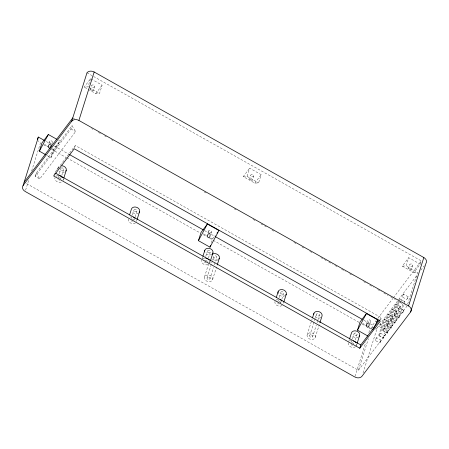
<?xml version="1.0" encoding="UTF-8"?>
<svg xmlns="http://www.w3.org/2000/svg" width="449" height="449" viewBox="0 0 449 449"><rect width="100%" height="100%" fill="white"/><g stroke="black" fill="none" stroke-linecap="round" stroke-linejoin="round"><path stroke-width="0.34" stroke-dasharray="2.25 1.68" d="M25.593 190.146L28.938 179.527M31.66 170.906L40.449 143.035A5.377 4.131 17.5 0 1 38.159 140.756M35.145 176.378L36.178 173.095L72.031 125.686L75.617 131.568L39.765 178.977L35.145 176.378L70.998 128.97L72.031 125.686M48.879 143.371L49.463 141.508M51.989 143.731L52.393 142.445M47.28 155.601L50.928 157.655L53.515 149.444L59.897 141.008L58.679 140.324M53.897 175.323L54.722 172.697L75.303 145.487L381.397 317.752L380.774 319.722M57.466 169.773L58.089 167.797M58 177.17L58.83 174.543M59.038 173.886L60.694 168.633M90.58 78.665L87.993 86.876L84.199 87.1L90.58 78.665L102.131 85.164L99.543 93.375L95.749 93.6L84.199 87.1M60.722 178.764L61.547 176.137M61.754 175.48L63.618 169.57M94.627 86.601A1.538 1.179 17.5 0 1 92.118 86.87A1.538 1.179 17.5 0 1 92.747 84.923A1.538 1.179 17.5 0 1 94.627 86.601L93.257 90.951L92.797 90.894L90.485 89.525L91.703 85.664M63.528 178.938L63.118 180.251A4.271 3.278 17.5 0 0 63.236 179.398M74.472 148.114L75.303 145.487M131.349 218.45L132.174 215.823M132.382 215.161L134.038 209.907M134.066 220.038L134.896 217.411M135.104 216.755L136.967 210.845A1.538 1.179 17.5 0 0 135.087 209.172A1.538 1.179 17.5 0 0 134.459 211.114A1.538 1.179 17.5 0 0 136.967 210.845M207.932 232.885L208.521 231.022M202.089 258.893L202.712 256.923M211.041 233.244L211.445 231.959A1.538 1.179 17.5 0 0 209.565 230.281A1.538 1.179 17.5 0 0 208.937 232.228A1.538 1.179 17.5 0 0 211.445 231.959M205.732 256.441L207.387 251.187M211.372 242.746L212.568 238.958L215.357 235.265M208.448 258.035L210.312 252.125A1.538 1.179 17.5 0 0 208.431 250.447A1.538 1.179 17.5 0 0 207.803 252.394A1.538 1.179 17.5 0 0 210.312 252.125M204.452 277.039L208.869 263.03M209.082 262.362L209.503 261.032M210.227 261.492L209.812 262.805A4.271 3.278 17.5 0 0 209.767 261.071M207.056 277.869L213.786 256.525M209.986 278.807A1.538 1.179 17.5 0 0 208.1 277.134A1.538 1.179 17.5 0 0 207.477 279.076A1.538 1.179 17.5 0 0 209.986 278.807L213.561 267.469M214.403 264.798L216.715 257.462A1.538 1.179 17.5 0 0 214.835 255.79A1.538 1.179 17.5 0 0 214.207 257.732A1.538 1.179 17.5 0 0 216.715 257.462M212.59 279.637A4.271 3.278 17.5 0 0 207.359 274.984A4.271 3.278 17.5 0 0 205.614 280.395A4.271 3.278 17.5 0 0 212.59 279.637L216.581 266.964M243.251 176.614L247.045 176.384L249.633 168.173L261.183 174.678L258.596 182.883L254.802 183.113L243.251 176.614L249.633 168.173M253.679 176.109A1.538 1.179 17.5 0 1 251.171 176.384A1.538 1.179 17.5 0 1 251.799 174.437A1.538 1.179 17.5 0 1 253.679 176.109L252.31 180.459L251.85 180.403L249.537 179.039L250.755 175.177M277.836 301.661L278.868 298.377M279.076 297.721L280.732 292.467M280.558 303.255L281.59 299.971M281.798 299.315L283.661 293.399A1.538 1.179 17.5 0 0 281.781 291.727A1.538 1.179 17.5 0 0 281.153 293.674A1.538 1.179 17.5 0 0 283.661 293.399M307.138 334.825L311.555 320.822M311.769 320.154L312.19 318.818M309.743 335.661L316.472 314.317M312.672 336.598A1.538 1.179 17.5 0 0 310.787 334.92A1.538 1.179 17.5 0 0 310.158 336.868A1.538 1.179 17.5 0 0 312.672 336.598L316.248 325.256M317.089 322.59L317.718 320.586M317.931 319.918L319.402 315.249A1.538 1.179 17.5 0 0 317.522 313.576A1.538 1.179 17.5 0 0 316.893 315.524A1.538 1.179 17.5 0 0 319.402 315.249M315.271 337.429A4.271 3.278 17.5 0 0 310.046 332.776A4.271 3.278 17.5 0 0 308.3 338.181A4.271 3.278 17.5 0 0 315.271 337.429L319.267 324.756M348.783 341.448L349.406 339.478M351.387 342.278L352.218 339.652M352.426 338.995L354.081 333.742M355.35 339.932L357.011 334.679A1.538 1.179 17.5 0 0 355.125 333.001A1.538 1.179 17.5 0 0 354.497 334.948A1.538 1.179 17.5 0 0 357.011 334.679M356.506 345.36L356.921 344.046M366.395 324.257L367.574 320.53M369.892 323.398L370.504 321.467M355.041 376.329L365.711 342.492M368.848 332.541L370.105 328.561L368.882 327.871M26.586 183.59L358.42 370.335L368.41 338.658M367.972 326.417L371.62 328.466L372.659 325.183L376.038 320.715M363.05 372.9L377.278 327.787L417.435 274.681M378.737 335.212L383.008 321.669A1.678 0.286 -60.6 0 1 384.131 319.587A1.678 0.286 -60.6 0 1 384.608 319.559L389.227 322.158L384.956 335.706A1.678 0.286 -60.6 0 1 383.833 337.783A1.678 0.286 -60.6 0 1 383.362 337.811L378.737 335.212A1.678 0.286 -60.6 0 0 379.214 335.184A1.678 0.286 -60.6 0 0 380.337 333.102L384.608 319.559M382.565 330.15L386.836 316.607A1.678 0.286 -60.6 0 1 387.958 314.524A1.678 0.286 -60.6 0 1 388.436 314.496L393.055 317.095L388.783 330.644A1.678 0.286 -60.6 0 1 387.661 332.72A1.678 0.286 -60.6 0 1 387.19 332.748L382.565 330.15A1.678 0.286 -60.6 0 0 383.042 330.122A1.678 0.286 -60.6 0 0 384.164 328.039L388.436 314.496M386.398 325.087L390.669 311.544A1.678 0.286 -60.6 0 1 391.786 309.462A1.678 0.286 -60.6 0 1 392.263 309.434L396.882 312.033L392.611 325.581A1.678 0.286 -60.6 0 1 391.489 327.658A1.678 0.286 -60.6 0 1 391.017 327.691L386.398 325.087A1.678 0.286 -60.6 0 0 386.87 325.059A1.678 0.286 -60.6 0 0 387.992 322.977L392.263 309.434M383.362 337.811L387.633 324.268A1.678 0.286 -60.6 0 1 388.75 322.186A1.678 0.286 -60.6 0 1 389.227 322.158M402.304 266.122L406.098 265.898L408.685 257.687L420.236 264.186L413.855 272.622L402.304 266.122L408.685 257.687M390.226 320.025L394.497 306.482A1.678 0.286 -60.6 0 1 395.614 304.4A1.678 0.286 -60.6 0 1 396.091 304.371L400.71 306.97L396.439 320.519A1.678 0.286 -60.6 0 1 395.316 322.595A1.678 0.286 -60.6 0 1 394.845 322.629L390.226 320.025A1.678 0.286 -60.6 0 0 390.697 319.997A1.678 0.286 -60.6 0 0 391.82 317.914L396.091 304.371M387.19 332.748L391.461 319.205A1.678 0.286 -60.6 0 1 392.578 317.123A1.678 0.286 -60.6 0 1 393.055 317.095M412.738 265.623A1.538 1.179 17.5 0 1 410.223 265.892A1.538 1.179 17.5 0 1 410.852 263.945A1.538 1.179 17.5 0 1 412.738 265.623L411.363 269.972L410.902 269.916L408.59 268.547L409.808 264.686M394.054 314.962L398.325 301.419L402.944 304.018L398.673 317.566L394.054 314.962A1.678 0.286 -60.6 0 0 394.525 314.934A1.678 0.286 -60.6 0 0 395.648 312.858L399.515 300.6M391.017 327.691L395.288 314.143A1.678 0.286 -60.6 0 1 396.411 312.061A1.678 0.286 -60.6 0 1 396.882 312.033M394.845 322.629L399.116 309.08A1.678 0.286 -60.6 0 1 400.239 306.998A1.678 0.286 -60.6 0 1 400.71 306.97M398.673 317.566A1.678 0.286 -60.6 0 0 399.15 317.538A1.678 0.286 -60.6 0 0 400.267 315.456L403.724 304.489M403.932 303.844L404.538 301.908L399.919 299.309A1.678 0.286 -60.6 0 0 399.228 299.646M407.658 304.074L417.649 272.397L406.098 265.898M420.236 264.186L421.274 260.903L92.494 75.875M50.928 157.655L59.897 141.008M95.749 93.6L102.131 85.164M254.802 183.113L261.183 174.678M377.732 318.476L392.948 298.355M393.369 297.794L421.274 260.903M371.62 328.466L373.214 326.361M379.714 319.969L381.397 317.752M420.82 270.208L424.204 265.741M358.42 370.335L407.035 306.055L404.594 304.68M403.533 294.14L401.995 296.845L406.671 299.489L407.726 298.097L408.208 296.778L403.533 294.14L402.051 296.89M408.152 296.738L406.671 299.489M399.262 307.683L397.724 310.394L402.399 313.032L403.455 311.64L403.937 310.326L399.262 307.683L397.78 310.433M403.881 310.281L402.399 313.032M380.881 324.088L379.343 326.799L384.018 329.437L385.074 328.045L385.556 326.732L380.881 324.088L379.399 326.838M385.5 326.687L384.018 329.437M376.61 337.637L375.072 340.342L379.747 342.985L380.803 341.594L381.285 340.275L376.61 337.637L375.128 340.387M381.229 340.235L379.747 342.985M90.485 89.525L93.257 90.951M249.537 179.039L252.31 180.459M408.59 268.547L411.363 269.972M413.855 272.622L417.649 272.397M86.994 72.777L91.882 75.533M89.205 87.555L99.543 93.375M247.045 176.384L258.596 182.883M399.913 298.894L404.532 301.492M72.76 117.93L74.59 118.963M91.703 128.594L92.926 129.284M98.426 132.376L100.868 133.751M104.538 135.817L106.368 136.85M111.257 139.6L113.092 140.632M204.149 191.875L206.591 193.25M234.092 208.723L236.533 210.104M253.034 219.387L255.481 220.762M260.981 223.86L266.482 226.953M271.982 230.051L274.423 231.426M293.983 242.432L296.424 243.807M301.924 246.899L304.371 248.275M309.872 251.373L312.313 252.748M320.867 257.563L326.367 260.656M328.814 262.031L332.479 264.096M334.926 265.471L337.367 266.846M341.65 269.254L345.315 271.319M349.591 273.727L353.256 275.787M363.645 281.635L367.316 283.701M369.757 285.076L373.428 287.141M377.704 289.549L381.369 291.609M383.816 292.984L388.093 295.391M390.535 296.767L395.423 299.522M398.482 301.24L402.147 303.305M396.085 303.956L400.704 306.555M394.497 306.482L399.116 309.08M392.258 309.019L396.877 311.617M70.998 128.97L75.617 131.568M395.648 312.858L400.267 315.456M390.669 311.544L395.288 314.143M394.059 315.383L398.678 317.982M388.43 314.081L393.049 316.68M391.82 317.914L396.439 320.519M386.836 316.607L391.461 319.205M390.232 320.446L394.851 323.044M384.602 319.144L389.221 321.742M387.992 322.977L392.611 325.581M383.008 321.669L387.633 324.268M386.398 325.503L391.023 328.107M384.164 328.039L388.783 330.644M382.57 330.565L387.195 333.169M46.326 141.53L49.379 143.253M54.267 146.004L68.933 154.26M204.604 230.606L208.88 233.014M211.322 234.389L214.381 236.112M364.1 320.367L367.159 322.09M370.212 323.808L372.659 325.183M380.337 333.102L384.956 335.706M44.395 144.314L49.261 147.053M52.297 148.759L53.515 149.444M203.448 233.822L205.883 235.192M210.744 237.931L212.568 238.958M362.5 323.336L367.366 326.075M43.497 144.752L47.162 146.817M51.433 149.22L66.087 157.464M66.699 157.812L199.783 232.705M203.442 234.765L205.889 236.14M209.548 238.2L212.602 239.923M213.213 240.266L359.116 322.376M362.169 324.094L365.222 325.811M378.743 335.627L383.362 338.232M36.178 173.095L39.765 178.977M358.56 336.896A4.271 3.278 17.5 0 1 351.954 335.498M282.107 305.472A4.271 3.278 17.5 0 1 277.067 305.46A4.271 3.278 17.5 0 1 275.024 301.487M276.073 300.095A4.271 3.278 17.5 0 1 277.931 299.432M283.117 302.351A4.271 3.278 17.5 0 1 283.28 303.232M368.674 322.124A1.538 1.179 17.5 0 1 367.787 320.176A1.538 1.179 17.5 0 1 370.257 320.44A1.538 1.179 17.5 0 1 369.454 322.208M320.956 317.471A4.271 3.278 17.5 0 1 314.351 316.074M132.427 221.436A1.538 1.179 17.5 0 1 131.669 221.194M131.349 220.97A1.538 1.179 17.5 0 1 131.102 220.695M132.371 219.022A1.538 1.179 17.5 0 1 133.443 219.488M133.69 219.763A1.538 1.179 17.5 0 1 133.847 220.072M352.465 345.27A1.538 1.179 17.5 0 1 351.146 344.523M352.022 342.856A1.538 1.179 17.5 0 1 352.802 342.941M353.167 343.098A1.538 1.179 17.5 0 1 353.885 343.906M279.121 303.99A1.538 1.179 17.5 0 1 278.043 303.524M277.802 303.249A1.538 1.179 17.5 0 1 277.639 302.94M279.065 301.576A1.538 1.179 17.5 0 1 280.541 302.626M285.216 295.622A4.271 3.278 17.5 0 1 278.61 294.218M356.629 344.512A4.271 3.278 17.5 0 1 356.108 346.128M355.456 346.751A4.271 3.278 17.5 0 1 350.411 346.74A4.271 3.278 17.5 0 1 348.373 342.761M350.276 340.937A4.271 3.278 17.5 0 1 351.275 340.707M135.413 222.917A4.271 3.278 17.5 0 1 130.373 222.906A4.271 3.278 17.5 0 1 128.33 218.927M130.232 217.103A4.271 3.278 17.5 0 1 131.237 216.873M136.423 219.797A4.271 3.278 17.5 0 1 136.462 221.531M138.522 213.062A4.271 3.278 17.5 0 1 131.916 211.664M207.909 264.635A4.271 3.278 17.5 0 1 203.257 263.894A4.271 3.278 17.5 0 1 201.68 260.207M202.724 258.82A4.271 3.278 17.5 0 1 204.581 258.153M211.866 254.342A4.271 3.278 17.5 0 1 204.823 252.091M61.07 168.134A1.538 1.179 17.5 0 1 63.562 168.841A1.538 1.179 17.5 0 1 62.052 170.289A1.538 1.179 17.5 0 1 60.834 168.358M206.164 262.716A1.538 1.179 17.5 0 1 204.452 261.969M204.963 260.381A1.538 1.179 17.5 0 1 206.108 260.381M206.473 260.543A1.538 1.179 17.5 0 1 207.253 261.666M59.47 180.161A1.538 1.179 17.5 0 1 59.077 180.156M58.319 179.914A1.538 1.179 17.5 0 1 58.005 179.69M58.269 177.826A1.538 1.179 17.5 0 1 60.34 178.489M61.216 182.081A4.271 3.278 17.5 0 1 56.563 181.34A4.271 3.278 17.5 0 1 54.986 177.652M56.03 176.266A4.271 3.278 17.5 0 1 57.887 175.598M218.27 259.679A4.271 3.278 17.5 0 1 211.664 258.282M377.278 327.787A5.377 4.131 17.5 0 1 375.381 329.123M371.39 329.117A5.377 4.131 17.5 0 1 370.105 328.561M50.569 143.102A1.538 1.179 17.5 0 1 49.755 141.076A1.538 1.179 17.5 0 1 52.286 141.615A1.538 1.179 17.5 0 1 50.956 143.186M64.319 172.225A4.271 3.278 17.5 0 1 59.251 171.153M57.966 168.65A4.271 3.278 17.5 0 1 59.992 165.973M404.066 301.936A1.678 0.286 -60.6 0 1 404.538 301.908"/><path stroke-width="0.67" d="M23.107 185.499L71.722 121.213L86.994 72.777A5.377 4.131 17.5 0 1 94.167 72.003L423.822 257.53A5.377 4.131 17.5 0 1 425.893 263.501L410.622 311.937L362.006 376.223A5.377 4.131 17.5 0 1 354.833 376.997L25.178 191.47A5.377 4.131 17.5 0 1 23.107 185.499L38.378 137.063L44.49 140.503M45.456 154.574L39.377 151.156L41.965 142.945L48.346 134.509L56.855 139.297M71.722 121.213A5.377 4.131 17.5 0 1 78.895 120.439L94.167 72.003M63.736 178.281L66.222 170.401M129.57 214.987L131.434 209.077A4.271 3.278 17.5 0 1 137.035 207.455A4.271 3.278 17.5 0 1 139.173 212.439M137.085 219.561L139.572 211.675M198.43 240.664L201.017 232.459L207.399 224.017L218.949 230.522L209.98 247.169L198.43 240.664L207.399 224.017M202.92 256.267L204.783 250.357M209.98 247.169L210.575 245.272M210.429 260.835L212.916 252.955M217.215 264.966L219.32 258.293M276.27 297.541L278.133 291.631M283.779 302.115L286.266 294.235M312.611 317.482L313.868 313.481M319.901 322.752L322.006 316.085A4.271 3.278 17.5 0 0 318.403 311.516A4.271 3.278 17.5 0 0 313.75 314.334M349.614 338.821L351.477 332.911A4.271 3.278 17.5 0 1 357.073 331.283A4.271 3.278 17.5 0 1 359.211 336.273M367.815 335.992L357.483 330.178L360.07 321.967L366.451 313.531L378.002 320.03L372.687 329.897M357.129 343.39L359.61 335.51M359.784 348.244L380.359 321.035L74.265 148.771L53.689 175.98L359.784 348.244L360.816 344.961L379.293 320.524M410.622 311.937A5.377 4.131 17.5 0 0 408.551 305.965L423.822 257.53M39.377 151.156L48.346 134.509M357.483 330.178L366.451 313.531M24.145 182.215L72.76 117.93M216.957 233.154L217.754 232.099M376.408 322.141L378.002 320.03M78.895 120.439L408.551 305.965M69.544 154.602L203.38 229.922M214.992 236.455L362.27 319.34M55.3 173.022L360.816 344.961M278.172 293.365A4.271 3.278 17.5 0 1 282.668 289.667A4.271 3.278 17.5 0 1 285.867 294.999M212.231 254.308A4.271 3.278 17.5 0 1 217.737 254.605A4.271 3.278 17.5 0 1 218.916 259.056M62.074 165.748A4.271 3.278 17.5 0 1 65.823 171.164M204.66 251.21A4.271 3.278 17.5 0 1 209.857 248.533A4.271 3.278 17.5 0 1 212.517 253.719M353.447 340.943A4.271 3.278 17.5 0 1 356.029 342.772M205.664 258.153A4.271 3.278 17.5 0 1 209.335 260.218M133.404 217.108A4.271 3.278 17.5 0 1 135.301 218.175M58.971 175.598A4.271 3.278 17.5 0 1 62.636 177.664M280.097 299.663A4.271 3.278 17.5 0 1 282 300.729M37.778 139.656A5.377 4.131 17.5 0 1 38.378 137.063M47.981 146.391C51.287 153.322 52.825 138.073 47.981 146.391M207.034 235.899C210.34 242.83 211.883 227.581 207.034 235.899M366.087 325.413C369.392 332.344 370.936 317.095 366.087 325.413"/></g></svg>
